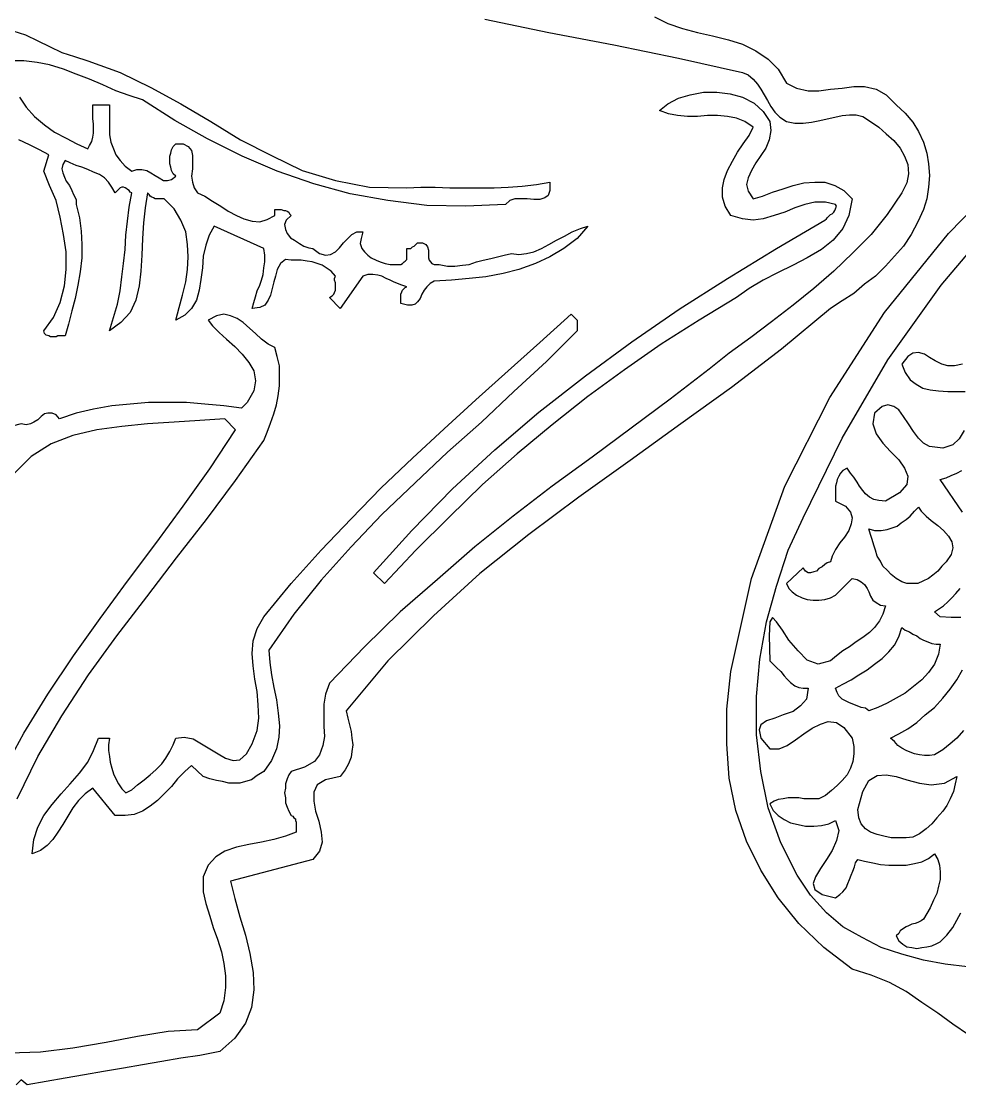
# Model space of a CAD drawing. Extents: x 0.03 to 9.22, y 0.02 to 5.11.
# Drawn here: x 5.006 to 6.136, y 0.046 to 1.325 of the extents above; entities that cross this region are included whole.
import ezdxf

# ---------------------------------------------------------------- set-up
doc = ezdxf.new("R2010")
doc.units = 0
doc.layers.add('1', color=7, linetype='Continuous')

msp = doc.modelspace()

# ---------------------------------------------------------------- linework, layer by layer
for points in [[(5.768, 1.331), (5.784, 1.323), (5.802, 1.317), (5.82, 1.312), (5.838, 1.308), (5.857, 1.303), (5.874, 1.298), (5.89, 1.29), (5.905, 1.28), (5.917, 1.268), (5.927, 1.251), (5.939, 1.245), (5.953, 1.242), (5.966, 1.242), (5.98, 1.244), (5.994, 1.245), (6.008, 1.247), (6.021, 1.247), (6.035, 1.244), (6.047, 1.237), (6.059, 1.225), (6.07, 1.215), (6.079, 1.204), (6.086, 1.193), (6.092, 1.18), (6.096, 1.167), (6.098, 1.154), (6.099, 1.14), (6.098, 1.126), (6.096, 1.112), (6.092, 1.099), (6.085, 1.084), (6.077, 1.069), (6.068, 1.055), (6.057, 1.043), (6.046, 1.031), (6.034, 1.019), (6.021, 1.009), (6.008, 0.998), (5.994, 0.989), (5.98, 0.98), (5.921, 0.931), (5.861, 0.885), (5.8, 0.841), (5.739, 0.797), (5.677, 0.753), (5.617, 0.708), (5.558, 0.661), (5.502, 0.61), (5.447, 0.556), (5.397, 0.496), (5.399, 0.487), (5.401, 0.479), (5.403, 0.471), (5.404, 0.463), (5.405, 0.455), (5.404, 0.447), (5.403, 0.44), (5.4, 0.432), (5.396, 0.425), (5.39, 0.417), (5.372, 0.413), (5.362, 0.407), (5.358, 0.398), (5.358, 0.387), (5.36, 0.375), (5.364, 0.363), (5.367, 0.35), (5.368, 0.338), (5.365, 0.327), (5.357, 0.317), (5.258, 0.291), (5.263, 0.27), (5.269, 0.248), (5.276, 0.226), (5.281, 0.204), (5.285, 0.181), (5.286, 0.16), (5.283, 0.139), (5.276, 0.12), (5.263, 0.102), (5.245, 0.086), (5.221, 0.081), (5.198, 0.078), (5.175, 0.074), (5.152, 0.07), (5.129, 0.066), (5.105, 0.062), (5.082, 0.058), (5.059, 0.054), (5.036, 0.05), (5.013, 0.046), (5.006, 0.052), (5, 0.046)], [(4.996, 1.314), (5.011, 1.309), (5.026, 1.302), (5.04, 1.295), (5.055, 1.288), (5.07, 1.283), (5.086, 1.278), (5.125, 1.264), (5.162, 1.246), (5.198, 1.226), (5.234, 1.205), (5.27, 1.183), (5.307, 1.164), (5.344, 1.146), (5.384, 1.134), (5.425, 1.126), (5.47, 1.125), (5.487, 1.126), (5.504, 1.126), (5.522, 1.125), (5.54, 1.125), (5.557, 1.125), (5.575, 1.125), (5.592, 1.126), (5.609, 1.127), (5.626, 1.129), (5.642, 1.132), (5.642, 1.122), (5.64, 1.116), (5.636, 1.113), (5.63, 1.111), (5.623, 1.111), (5.615, 1.112), (5.608, 1.112), (5.6, 1.112), (5.594, 1.11), (5.589, 1.105), (5.541, 1.103), (5.494, 1.104), (5.447, 1.11), (5.402, 1.118), (5.358, 1.13), (5.314, 1.145), (5.272, 1.163), (5.23, 1.184), (5.191, 1.206), (5.152, 1.231), (5.136, 1.236), (5.12, 1.242), (5.104, 1.249), (5.088, 1.256), (5.072, 1.262), (5.057, 1.268), (5.04, 1.273), (5.025, 1.276), (5.009, 1.278), (4.993, 1.278)], [(5.004, 1.234), (5.012, 1.222), (5.022, 1.211), (5.034, 1.201), (5.046, 1.192), (5.06, 1.185), (5.073, 1.178), (5.086, 1.172), (5.088, 1.176), (5.091, 1.181), (5.092, 1.186), (5.093, 1.191), (5.093, 1.197), (5.093, 1.202), (5.092, 1.208), (5.092, 1.213), (5.092, 1.219), (5.092, 1.225), (5.112, 1.225), (5.112, 1.216), (5.112, 1.206), (5.112, 1.197), (5.112, 1.189), (5.114, 1.18), (5.117, 1.172), (5.12, 1.165), (5.125, 1.158), (5.131, 1.151), (5.139, 1.145), (5.145, 1.147), (5.151, 1.147), (5.157, 1.146), (5.162, 1.143), (5.167, 1.14), (5.172, 1.137), (5.177, 1.134), (5.182, 1.134), (5.187, 1.135), (5.192, 1.139), (5.189, 1.142), (5.187, 1.146), (5.186, 1.15), (5.185, 1.154), (5.185, 1.158), (5.185, 1.163), (5.186, 1.167), (5.187, 1.171), (5.189, 1.175), (5.192, 1.178), (5.201, 1.178), (5.207, 1.175), (5.211, 1.17), (5.212, 1.164), (5.212, 1.156), (5.212, 1.148), (5.211, 1.139), (5.212, 1.132), (5.214, 1.125), (5.218, 1.119), (5.227, 1.115), (5.236, 1.109), (5.246, 1.103), (5.255, 1.097), (5.265, 1.092), (5.274, 1.088), (5.284, 1.085), (5.293, 1.084), (5.302, 1.087), (5.311, 1.092), (5.311, 1.099), (5.314, 1.099), (5.317, 1.099), (5.319, 1.099), (5.322, 1.098), (5.324, 1.098), (5.326, 1.097), (5.328, 1.096), (5.329, 1.094), (5.331, 1.092), (5.325, 1.086), (5.323, 1.081), (5.324, 1.075), (5.326, 1.07), (5.33, 1.065), (5.335, 1.062), (5.341, 1.058), (5.346, 1.055), (5.352, 1.053), (5.357, 1.052), (5.365, 1.046), (5.372, 1.044), (5.378, 1.045), (5.384, 1.048), (5.389, 1.053), (5.394, 1.059), (5.399, 1.064), (5.404, 1.069), (5.41, 1.072), (5.417, 1.072), (5.415, 1.064), (5.414, 1.058), (5.416, 1.052), (5.419, 1.048), (5.423, 1.044), (5.427, 1.041), (5.433, 1.038), (5.438, 1.036), (5.444, 1.034), (5.45, 1.033), (5.453, 1.033), (5.456, 1.033), (5.458, 1.033), (5.461, 1.033), (5.463, 1.033), (5.465, 1.034), (5.467, 1.036), (5.468, 1.037), (5.47, 1.039), (5.47, 1.052), (5.472, 1.052), (5.474, 1.052), (5.475, 1.052), (5.477, 1.054), (5.479, 1.055), (5.48, 1.056), (5.482, 1.058), (5.483, 1.059), (5.489, 1.059), (5.493, 1.057), (5.495, 1.054), (5.496, 1.05), (5.496, 1.045), (5.496, 1.041), (5.497, 1.038), (5.5, 1.034), (5.503, 1.033), (5.509, 1.033), (5.519, 1.031), (5.528, 1.031), (5.537, 1.032), (5.545, 1.033), (5.554, 1.036), (5.562, 1.038), (5.571, 1.04), (5.579, 1.042), (5.587, 1.044), (5.596, 1.046), (5.605, 1.045), (5.614, 1.046), (5.623, 1.048), (5.632, 1.052), (5.641, 1.057), (5.65, 1.062), (5.66, 1.067), (5.669, 1.072), (5.679, 1.076), (5.688, 1.079), (5.675, 1.064), (5.659, 1.052), (5.642, 1.042), (5.625, 1.034), (5.605, 1.027), (5.586, 1.022), (5.565, 1.018), (5.545, 1.016), (5.524, 1.014), (5.503, 1.013), (5.498, 1.01), (5.494, 1.006), (5.491, 1.002), (5.488, 0.997), (5.486, 0.992), (5.483, 0.988), (5.48, 0.985), (5.476, 0.984), (5.471, 0.984), (5.463, 0.986), (5.463, 0.989), (5.463, 0.992), (5.463, 0.995), (5.463, 0.997), (5.464, 1), (5.465, 1.002), (5.466, 1.003), (5.468, 1.005), (5.47, 1.006), (5.464, 1.008), (5.459, 1.01), (5.454, 1.012), (5.45, 1.014), (5.445, 1.016), (5.44, 1.019), (5.435, 1.02), (5.429, 1.021), (5.423, 1.021), (5.417, 1.019), (5.39, 0.98), (5.377, 0.993), (5.38, 0.995), (5.382, 0.997), (5.383, 0.999), (5.384, 1.002), (5.384, 1.004), (5.384, 1.008), (5.384, 1.011), (5.383, 1.014), (5.383, 1.016), (5.384, 1.019), (5.379, 1.025), (5.374, 1.028), (5.368, 1.032), (5.362, 1.034), (5.356, 1.036), (5.35, 1.037), (5.343, 1.038), (5.337, 1.038), (5.331, 1.038), (5.324, 1.039), (5.318, 1.034), (5.314, 1.027), (5.312, 1.019), (5.31, 1.012), (5.308, 1.004), (5.306, 0.996), (5.303, 0.99), (5.299, 0.984), (5.293, 0.981), (5.284, 0.98), (5.286, 0.987), (5.288, 0.994), (5.29, 1.001), (5.293, 1.008), (5.295, 1.014), (5.297, 1.021), (5.298, 1.029), (5.299, 1.036), (5.299, 1.044), (5.298, 1.052), (5.238, 1.079), (5.232, 1.068), (5.228, 1.056), (5.225, 1.043), (5.224, 1.029), (5.222, 1.015), (5.22, 1.002), (5.217, 0.99), (5.211, 0.98), (5.203, 0.972), (5.192, 0.966), (5.196, 0.981), (5.2, 0.996), (5.204, 1.012), (5.206, 1.027), (5.207, 1.042), (5.206, 1.057), (5.204, 1.072), (5.198, 1.086), (5.19, 1.1), (5.178, 1.112), (5.175, 1.112), (5.173, 1.112), (5.17, 1.112), (5.167, 1.112), (5.165, 1.113), (5.163, 1.114), (5.161, 1.115), (5.16, 1.117), (5.158, 1.119), (5.155, 1.101), (5.153, 1.083), (5.152, 1.064), (5.151, 1.044), (5.15, 1.025), (5.148, 1.007), (5.144, 0.99), (5.137, 0.975), (5.126, 0.963), (5.112, 0.953), (5.117, 0.969), (5.122, 0.985), (5.125, 1.001), (5.127, 1.018), (5.129, 1.034), (5.131, 1.051), (5.132, 1.068), (5.134, 1.085), (5.136, 1.102), (5.139, 1.119), (5.137, 1.12), (5.136, 1.122), (5.134, 1.123), (5.133, 1.124), (5.131, 1.125), (5.129, 1.126), (5.127, 1.126), (5.125, 1.125), (5.119, 1.119), (5.115, 1.126), (5.111, 1.132), (5.106, 1.137), (5.1, 1.141), (5.093, 1.144), (5.086, 1.147), (5.079, 1.15), (5.072, 1.152), (5.065, 1.155), (5.059, 1.158), (5.056, 1.153), (5.055, 1.148), (5.056, 1.143), (5.058, 1.138), (5.06, 1.133), (5.064, 1.128), (5.067, 1.122), (5.069, 1.117), (5.072, 1.111), (5.072, 1.105), (5.076, 1.089), (5.078, 1.073), (5.079, 1.057), (5.079, 1.041), (5.077, 1.024), (5.074, 1.008), (5.071, 0.992), (5.067, 0.977), (5.063, 0.961), (5.059, 0.947), (5.056, 0.947), (5.053, 0.947), (5.05, 0.947), (5.048, 0.946), (5.044, 0.946), (5.041, 0.946), (5.039, 0.947), (5.036, 0.948), (5.034, 0.95), (5.033, 0.953), (5.045, 0.969), (5.053, 0.987), (5.058, 1.007), (5.06, 1.027), (5.06, 1.048), (5.057, 1.069), (5.053, 1.09), (5.048, 1.11), (5.04, 1.128), (5.033, 1.145), (5.039, 1.165), (5.028, 1.171), (5.016, 1.177), (5.003, 1.183)], [(5.907, 1.205), (5.908, 1.194), (5.906, 1.183), (5.902, 1.173), (5.896, 1.164), (5.89, 1.155), (5.885, 1.146), (5.881, 1.137), (5.879, 1.129), (5.881, 1.121), (5.887, 1.112), (5.898, 1.115), (5.91, 1.12), (5.923, 1.124), (5.935, 1.128), (5.948, 1.131), (5.961, 1.132), (5.973, 1.132), (5.985, 1.128), (5.996, 1.122), (6.006, 1.112), (6.002, 1.092), (5.995, 1.076), (5.983, 1.062), (5.969, 1.051), (5.952, 1.041), (5.935, 1.032), (5.916, 1.023), (5.899, 1.014), (5.882, 1.004), (5.867, 0.993), (5.822, 0.966), (5.776, 0.937), (5.732, 0.906), (5.688, 0.874), (5.645, 0.84), (5.603, 0.805), (5.561, 0.768), (5.521, 0.729), (5.481, 0.689), (5.443, 0.649), (5.43, 0.662), (5.476, 0.713), (5.525, 0.763), (5.576, 0.81), (5.629, 0.855), (5.685, 0.899), (5.741, 0.94), (5.798, 0.979), (5.856, 1.016), (5.915, 1.052), (5.973, 1.086), (5.975, 1.088), (5.976, 1.089), (5.978, 1.091), (5.98, 1.093), (5.982, 1.094), (5.984, 1.096), (5.985, 1.098), (5.986, 1.1), (5.987, 1.103), (5.986, 1.105), (5.974, 1.108), (5.961, 1.108), (5.949, 1.105), (5.937, 1.101), (5.925, 1.096), (5.912, 1.092), (5.899, 1.088), (5.887, 1.086), (5.874, 1.088), (5.86, 1.092), (5.853, 1.103), (5.85, 1.114), (5.85, 1.125), (5.852, 1.135), (5.856, 1.146), (5.862, 1.157), (5.868, 1.168), (5.875, 1.178), (5.882, 1.188), (5.887, 1.198), (5.877, 1.205), (5.867, 1.209), (5.856, 1.211), (5.844, 1.212), (5.832, 1.212), (5.82, 1.211), (5.808, 1.211), (5.796, 1.212), (5.785, 1.214), (5.774, 1.218), (5.784, 1.226), (5.797, 1.233), (5.811, 1.237), (5.827, 1.24), (5.843, 1.24), (5.859, 1.238), (5.874, 1.234), (5.888, 1.227), (5.899, 1.217), (5.907, 1.205)], [(6.146, 0.106), (6.127, 0.119), (6.109, 0.132), (6.09, 0.145), (6.071, 0.158), (6.051, 0.169), (6.029, 0.178), (6.006, 0.185), (5.972, 0.211), (5.942, 0.24), (5.917, 0.271), (5.896, 0.304), (5.879, 0.339), (5.866, 0.376), (5.858, 0.415), (5.855, 0.456), (5.855, 0.498), (5.86, 0.543), (5.885, 0.655), (5.925, 0.766), (5.979, 0.873), (6.045, 0.975), (6.122, 1.07), (6.208, 1.158)], [(5.675, 0.966), (5.675, 0.953), (5.638, 0.916), (5.599, 0.88), (5.56, 0.843), (5.519, 0.807), (5.48, 0.77), (5.44, 0.732), (5.403, 0.693), (5.367, 0.653), (5.334, 0.612), (5.304, 0.569), (5.305, 0.554), (5.307, 0.539), (5.31, 0.524), (5.313, 0.509), (5.315, 0.493), (5.317, 0.478), (5.316, 0.464), (5.313, 0.45), (5.307, 0.436), (5.298, 0.423), (5.29, 0.418), (5.283, 0.413), (5.276, 0.411), (5.269, 0.409), (5.263, 0.409), (5.256, 0.409), (5.248, 0.411), (5.241, 0.412), (5.233, 0.414), (5.225, 0.417), (5.211, 0.43), (5.203, 0.423), (5.194, 0.414), (5.187, 0.405), (5.178, 0.396), (5.17, 0.388), (5.161, 0.381), (5.152, 0.375), (5.142, 0.371), (5.131, 0.37), (5.119, 0.37), (5.092, 0.403), (5.083, 0.396), (5.075, 0.388), (5.068, 0.379), (5.062, 0.369), (5.056, 0.359), (5.05, 0.35), (5.044, 0.341), (5.037, 0.334), (5.029, 0.328), (5.019, 0.324), (5.021, 0.341), (5.026, 0.356), (5.033, 0.37), (5.043, 0.383), (5.054, 0.396), (5.065, 0.408), (5.076, 0.421), (5.086, 0.434), (5.093, 0.448), (5.099, 0.463), (5.112, 0.463), (5.111, 0.455), (5.111, 0.448), (5.112, 0.441), (5.113, 0.434), (5.115, 0.427), (5.117, 0.42), (5.12, 0.414), (5.123, 0.408), (5.127, 0.402), (5.132, 0.397), (5.139, 0.401), (5.146, 0.407), (5.154, 0.413), (5.161, 0.419), (5.168, 0.425), (5.175, 0.432), (5.18, 0.439), (5.185, 0.447), (5.189, 0.455), (5.192, 0.463), (5.202, 0.464), (5.213, 0.462), (5.223, 0.456), (5.233, 0.45), (5.243, 0.444), (5.252, 0.439), (5.261, 0.436), (5.269, 0.437), (5.277, 0.444), (5.284, 0.456), (5.29, 0.472), (5.292, 0.487), (5.291, 0.503), (5.29, 0.519), (5.287, 0.534), (5.285, 0.55), (5.284, 0.565), (5.285, 0.58), (5.29, 0.595), (5.298, 0.609), (5.331, 0.649), (5.367, 0.689), (5.403, 0.727), (5.439, 0.764), (5.477, 0.8), (5.515, 0.835), (5.553, 0.87), (5.592, 0.905), (5.63, 0.939), (5.668, 0.973), (5.675, 0.966)], [(4.983, 0.421), (5.009, 0.469), (5.038, 0.516), (5.069, 0.562), (5.101, 0.607), (5.134, 0.652), (5.168, 0.697), (5.201, 0.742), (5.233, 0.787), (5.264, 0.834), (5.251, 0.847), (5.221, 0.845), (5.19, 0.843), (5.158, 0.841), (5.127, 0.838), (5.097, 0.834), (5.068, 0.827), (5.042, 0.817), (5.018, 0.802), (4.997, 0.781)]]:
    msp.add_lwpolyline(points)
at = {"layer": '1'}
for points in [[(5.564, 1.328), (5.641, 1.312), (5.719, 1.297), (5.797, 1.281), (5.874, 1.264), (5.881, 1.261), (5.887, 1.256), (5.892, 1.25), (5.896, 1.244), (5.9, 1.237), (5.904, 1.23), (5.908, 1.223), (5.913, 1.216), (5.919, 1.21), (5.927, 1.205), (5.937, 1.203), (5.947, 1.203), (5.957, 1.204), (5.967, 1.206), (5.976, 1.208), (5.985, 1.21), (5.994, 1.212), (6.003, 1.213), (6.011, 1.213), (6.019, 1.211), (6.028, 1.205), (6.038, 1.198), (6.047, 1.19), (6.056, 1.182), (6.064, 1.173), (6.069, 1.163), (6.073, 1.153), (6.074, 1.142), (6.072, 1.131), (6.066, 1.119), (6.048, 1.093), (6.029, 1.069), (6.007, 1.047), (5.984, 1.025), (5.96, 1.004), (5.935, 0.984), (5.909, 0.964), (5.884, 0.945), (5.858, 0.926), (5.834, 0.907), (5.787, 0.871), (5.74, 0.836), (5.693, 0.801), (5.645, 0.766), (5.598, 0.73), (5.552, 0.693), (5.507, 0.654), (5.462, 0.615), (5.419, 0.573), (5.377, 0.529), (5.372, 0.516), (5.37, 0.504), (5.37, 0.49), (5.37, 0.477), (5.371, 0.465), (5.369, 0.454), (5.365, 0.443), (5.359, 0.435), (5.347, 0.428), (5.331, 0.423), (5.328, 0.419), (5.326, 0.414), (5.324, 0.408), (5.324, 0.403), (5.323, 0.397), (5.324, 0.391), (5.324, 0.385), (5.326, 0.38), (5.328, 0.375), (5.331, 0.37), (5.333, 0.369), (5.334, 0.367), (5.336, 0.366), (5.336, 0.364), (5.337, 0.362), (5.337, 0.359), (5.337, 0.356), (5.337, 0.353), (5.337, 0.35), (5.324, 0.345), (5.31, 0.341), (5.295, 0.338), (5.28, 0.335), (5.265, 0.332), (5.251, 0.327), (5.24, 0.32), (5.231, 0.31), (5.225, 0.296), (5.225, 0.278), (5.228, 0.264), (5.233, 0.249), (5.237, 0.235), (5.242, 0.221), (5.247, 0.206), (5.25, 0.192), (5.252, 0.177), (5.252, 0.163), (5.25, 0.147), (5.245, 0.132), (5.218, 0.112), (5.183, 0.11), (5.146, 0.104), (5.108, 0.097), (5.068, 0.09), (5.029, 0.085), (4.991, 0.084)], [(6.145, 0.188), (6.118, 0.191), (6.092, 0.196), (6.066, 0.203), (6.041, 0.211), (6.018, 0.223), (5.995, 0.236), (5.975, 0.253), (5.956, 0.274), (5.94, 0.298), (5.92, 0.337), (5.905, 0.379), (5.896, 0.423), (5.891, 0.467), (5.891, 0.513), (5.895, 0.558), (5.903, 0.603), (5.915, 0.646), (5.929, 0.689), (5.947, 0.728), (5.994, 0.824), (6.049, 0.918), (6.113, 1.008), (6.184, 1.092)], [(5.001, 0.39), (5.026, 0.441), (5.055, 0.49), (5.087, 0.539), (5.121, 0.586), (5.157, 0.633), (5.193, 0.68), (5.229, 0.726), (5.264, 0.773), (5.298, 0.821), (5.302, 0.831), (5.306, 0.842), (5.31, 0.853), (5.313, 0.864), (5.315, 0.875), (5.317, 0.887), (5.317, 0.899), (5.317, 0.911), (5.314, 0.922), (5.311, 0.933), (5.303, 0.937), (5.295, 0.943), (5.288, 0.95), (5.281, 0.956), (5.273, 0.963), (5.266, 0.968), (5.258, 0.971), (5.25, 0.973), (5.241, 0.971), (5.231, 0.966), (5.236, 0.959), (5.244, 0.951), (5.253, 0.943), (5.263, 0.934), (5.272, 0.925), (5.28, 0.915), (5.286, 0.905), (5.288, 0.893), (5.286, 0.881), (5.278, 0.867), (5.271, 0.86), (5.25, 0.863), (5.227, 0.865), (5.205, 0.867), (5.182, 0.867), (5.159, 0.867), (5.137, 0.865), (5.115, 0.863), (5.093, 0.859), (5.072, 0.854), (5.052, 0.847), (5.048, 0.852), (5.043, 0.854), (5.038, 0.854), (5.034, 0.853), (5.03, 0.85), (5.026, 0.846), (5.021, 0.843), (5.017, 0.841), (5.012, 0.84), (5.006, 0.841), (4.908, 0.816)], [(6.139, 0.913), (6.129, 0.911), (6.121, 0.911), (6.114, 0.913), (6.106, 0.917), (6.099, 0.921), (6.093, 0.925), (6.086, 0.927), (6.079, 0.926), (6.073, 0.922), (6.066, 0.913), (6.07, 0.903), (6.076, 0.894), (6.083, 0.889), (6.091, 0.884), (6.1, 0.882), (6.11, 0.881), (6.121, 0.88), (6.132, 0.88), (6.142, 0.88)], [(6.141, 0.833), (6.135, 0.823), (6.127, 0.816), (6.115, 0.812), (6.099, 0.814), (6.092, 0.818), (6.086, 0.824), (6.08, 0.832), (6.074, 0.841), (6.068, 0.85), (6.062, 0.858), (6.056, 0.862), (6.049, 0.864), (6.042, 0.862), (6.033, 0.854), (6.031, 0.841), (6.035, 0.829), (6.043, 0.818), (6.052, 0.808), (6.062, 0.798), (6.069, 0.788), (6.073, 0.778), (6.072, 0.768), (6.063, 0.758), (6.046, 0.748), (6.038, 0.749), (6.032, 0.75), (6.027, 0.753), (6.022, 0.757), (6.019, 0.761), (6.015, 0.766), (6.012, 0.771), (6.008, 0.777), (6.004, 0.782), (6, 0.788), (5.995, 0.785), (5.992, 0.782), (5.99, 0.778), (5.988, 0.774), (5.987, 0.77), (5.986, 0.766), (5.986, 0.762), (5.986, 0.757), (5.986, 0.752), (5.986, 0.748), (5.998, 0.742), (6.004, 0.735), (6.006, 0.728), (6.005, 0.721), (6.002, 0.713), (5.997, 0.705), (5.991, 0.698), (5.986, 0.69), (5.982, 0.682), (5.98, 0.675), (5.976, 0.674), (5.973, 0.672), (5.97, 0.669), (5.966, 0.667), (5.963, 0.664), (5.96, 0.663), (5.956, 0.662), (5.953, 0.662), (5.95, 0.664), (5.947, 0.668), (5.927, 0.649), (5.93, 0.643), (5.934, 0.639), (5.939, 0.635), (5.946, 0.632), (5.952, 0.63), (5.959, 0.629), (5.966, 0.629), (5.973, 0.63), (5.98, 0.632), (5.986, 0.635), (6.006, 0.655), (6.012, 0.654), (6.017, 0.651), (6.021, 0.648), (6.024, 0.643), (6.026, 0.639), (6.028, 0.634), (6.031, 0.629), (6.035, 0.626), (6.04, 0.623), (6.046, 0.622), (6.043, 0.612), (6.039, 0.604), (6.033, 0.596), (6.027, 0.59), (6.019, 0.584), (6.011, 0.579), (6.003, 0.573), (5.995, 0.568), (5.987, 0.562), (5.98, 0.556), (5.965, 0.552), (5.952, 0.557), (5.941, 0.568), (5.93, 0.581), (5.922, 0.593), (5.915, 0.603), (5.91, 0.608), (5.907, 0.603), (5.906, 0.586), (5.907, 0.556), (5.911, 0.552), (5.915, 0.548), (5.92, 0.543), (5.924, 0.538), (5.928, 0.534), (5.932, 0.53), (5.937, 0.526), (5.942, 0.524), (5.947, 0.523), (5.953, 0.523), (5.951, 0.51), (5.944, 0.502), (5.935, 0.495), (5.923, 0.491), (5.913, 0.487), (5.903, 0.484), (5.896, 0.479), (5.894, 0.473), (5.896, 0.463), (5.907, 0.45), (5.918, 0.45), (5.928, 0.454), (5.938, 0.461), (5.948, 0.468), (5.958, 0.475), (5.968, 0.48), (5.977, 0.483), (5.987, 0.482), (5.996, 0.476), (6.006, 0.463), (6.008, 0.453), (6.008, 0.444), (6.007, 0.435), (6.004, 0.427), (6, 0.419), (5.994, 0.412), (5.988, 0.406), (5.981, 0.4), (5.974, 0.394), (5.966, 0.39), (5.96, 0.39), (5.954, 0.39), (5.948, 0.39), (5.942, 0.391), (5.935, 0.391), (5.929, 0.391), (5.923, 0.39), (5.917, 0.389), (5.912, 0.387), (5.907, 0.384), (5.911, 0.376), (5.917, 0.37), (5.924, 0.365), (5.932, 0.361), (5.941, 0.359), (5.95, 0.357), (5.96, 0.357), (5.969, 0.358), (5.978, 0.36), (5.986, 0.364), (5.99, 0.352), (5.987, 0.34), (5.982, 0.328), (5.975, 0.317), (5.968, 0.306), (5.962, 0.296), (5.959, 0.288), (5.961, 0.281), (5.97, 0.275), (5.986, 0.271), (5.991, 0.275), (5.995, 0.278), (5.999, 0.283), (6.001, 0.288), (6.003, 0.293), (6.005, 0.298), (6.007, 0.303), (6.009, 0.308), (6.01, 0.313), (6.013, 0.317), (6.021, 0.315), (6.031, 0.313), (6.04, 0.311), (6.05, 0.31), (6.061, 0.31), (6.071, 0.31), (6.081, 0.312), (6.09, 0.314), (6.098, 0.318), (6.105, 0.324), (6.109, 0.317), (6.111, 0.31), (6.112, 0.302), (6.112, 0.293), (6.11, 0.285), (6.108, 0.276), (6.104, 0.268), (6.1, 0.259), (6.096, 0.252), (6.092, 0.245), (6.089, 0.243), (6.085, 0.241), (6.082, 0.24), (6.078, 0.239), (6.074, 0.237), (6.071, 0.236), (6.068, 0.234), (6.064, 0.231), (6.062, 0.228), (6.059, 0.225), (6.062, 0.219), (6.067, 0.215), (6.072, 0.212), (6.078, 0.211), (6.084, 0.21), (6.09, 0.211), (6.096, 0.212), (6.102, 0.213), (6.108, 0.216), (6.112, 0.218), (6.12, 0.226), (6.127, 0.235), (6.132, 0.244), (6.137, 0.253)], [(6.139, 0.735), (6.112, 0.774), (6.119, 0.776), (6.125, 0.779), (6.132, 0.782), (6.138, 0.785)], [(6.119, 0.675), (6.114, 0.67), (6.109, 0.664), (6.103, 0.659), (6.098, 0.655), (6.091, 0.652), (6.085, 0.649), (6.079, 0.649), (6.072, 0.649), (6.066, 0.651), (6.059, 0.655), (6.053, 0.66), (6.048, 0.665), (6.043, 0.67), (6.04, 0.676), (6.036, 0.682), (6.034, 0.689), (6.032, 0.695), (6.03, 0.702), (6.028, 0.708), (6.026, 0.715), (6.033, 0.713), (6.041, 0.713), (6.048, 0.714), (6.054, 0.716), (6.06, 0.718), (6.065, 0.722), (6.071, 0.726), (6.076, 0.73), (6.081, 0.736), (6.086, 0.741), (6.089, 0.736), (6.095, 0.73), (6.101, 0.725), (6.109, 0.719), (6.116, 0.713), (6.122, 0.706), (6.126, 0.699), (6.127, 0.692), (6.125, 0.684), (6.119, 0.675)], [(6.137, 0.608), (6.125, 0.608), (6.112, 0.609), (6.105, 0.615), (6.111, 0.619), (6.116, 0.622), (6.121, 0.627), (6.126, 0.632), (6.131, 0.637), (6.136, 0.643)], [(6.112, 0.576), (6.11, 0.564), (6.105, 0.552), (6.098, 0.542), (6.09, 0.533), (6.08, 0.525), (6.07, 0.517), (6.059, 0.511), (6.048, 0.505), (6.037, 0.5), (6.026, 0.496), (6.022, 0.499), (6.017, 0.5), (6.012, 0.502), (6.007, 0.504), (6.002, 0.506), (5.998, 0.508), (5.994, 0.51), (5.99, 0.514), (5.988, 0.518), (5.986, 0.523), (5.995, 0.528), (6.005, 0.533), (6.014, 0.539), (6.024, 0.545), (6.033, 0.552), (6.042, 0.559), (6.05, 0.567), (6.057, 0.575), (6.062, 0.585), (6.066, 0.596), (6.07, 0.593), (6.075, 0.591), (6.079, 0.588), (6.084, 0.586), (6.088, 0.583), (6.092, 0.581), (6.097, 0.579), (6.102, 0.577), (6.107, 0.576), (6.112, 0.576)], [(6.14, 0.472), (6.132, 0.463), (6.124, 0.456), (6.115, 0.449), (6.105, 0.443), (6.099, 0.442), (6.093, 0.442), (6.087, 0.443), (6.081, 0.444), (6.076, 0.446), (6.071, 0.448), (6.066, 0.451), (6.061, 0.454), (6.057, 0.459), (6.052, 0.463), (6.062, 0.468), (6.073, 0.474), (6.084, 0.482), (6.094, 0.491), (6.105, 0.5), (6.115, 0.511), (6.124, 0.522), (6.132, 0.533), (6.139, 0.545)], [(6.132, 0.417), (6.13, 0.408), (6.128, 0.399), (6.124, 0.39), (6.12, 0.382), (6.115, 0.375), (6.108, 0.367), (6.102, 0.36), (6.095, 0.354), (6.087, 0.348), (6.079, 0.344), (6.071, 0.343), (6.062, 0.343), (6.053, 0.343), (6.044, 0.345), (6.036, 0.347), (6.028, 0.35), (6.022, 0.354), (6.017, 0.36), (6.014, 0.367), (6.013, 0.377), (6.019, 0.399), (6.026, 0.412), (6.036, 0.418), (6.047, 0.419), (6.059, 0.417), (6.072, 0.413), (6.087, 0.409), (6.101, 0.407), (6.117, 0.409), (6.132, 0.417)]]:
    msp.add_lwpolyline(points, dxfattribs=at)

doc.saveas('drawing.dxf')
